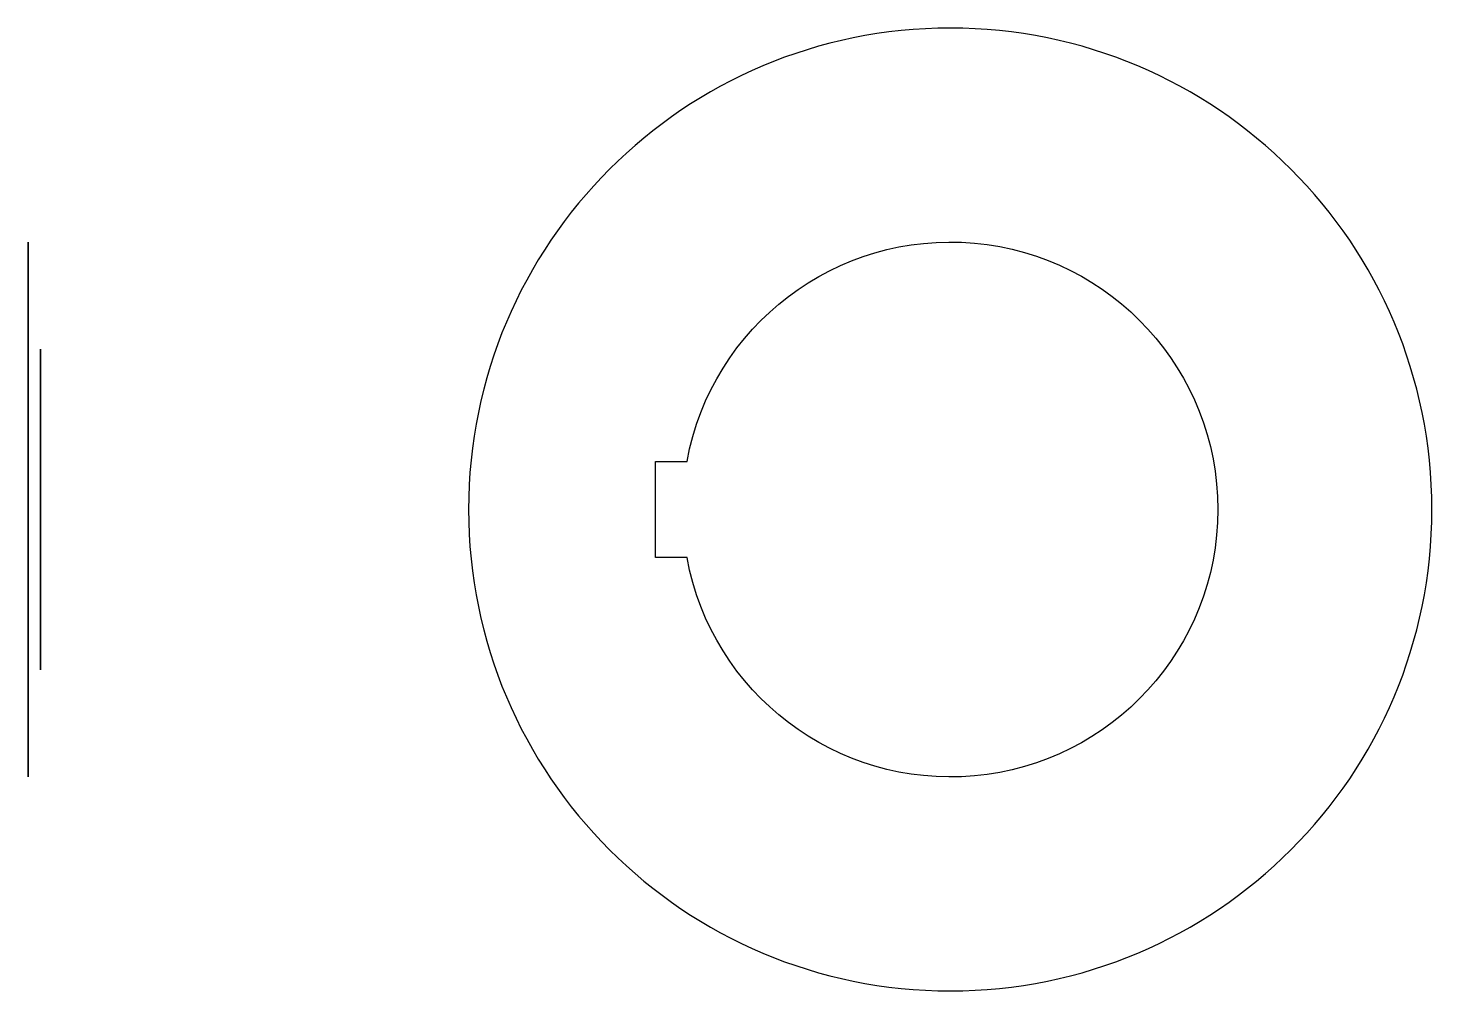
# Model space of a CAD drawing. Header units: millimetres. Extents: x 2 to 133, y 1 to 91.
import ezdxf

# ---------------------------------------------------------------- set-up
doc = ezdxf.new("R2010")
doc.units = ezdxf.units.MM

msp = doc.modelspace()

# ---------------------------------------------------------------- linework, layer by layer
at = {"extrusion": (0, 2.14657e-16, -1)}
msp.add_lwpolyline([(-63.84, 41.48), (-60.9, 41.48), (-60.9, 45.97), (-60.9, 50.46), (-63.84, 50.46)], dxfattribs=at)
at = {"extrusion": (2.14657e-16, 1.07329e-16, -1)}
msp.add_circle((-88.43, 45.97), 45, dxfattribs=at)
at = {"extrusion": (-1, 2.23461e-16, 3.32652e-16)}
for radius in [25, 15]:
    msp.add_circle((-45.97, 74, -2.28), radius, dxfattribs=at)
at = {"extrusion": (-1, 0, 0)}
msp.add_circle((-45.97, 74, -3.43), 15, dxfattribs=at)
at = {"extrusion": (2.14657e-16, 1.07329e-16, -1)}
msp.add_arc((-88.43, 45.97), 25, 10.3531, 349.6469, dxfattribs=at)

doc.saveas('drawing.dxf')
